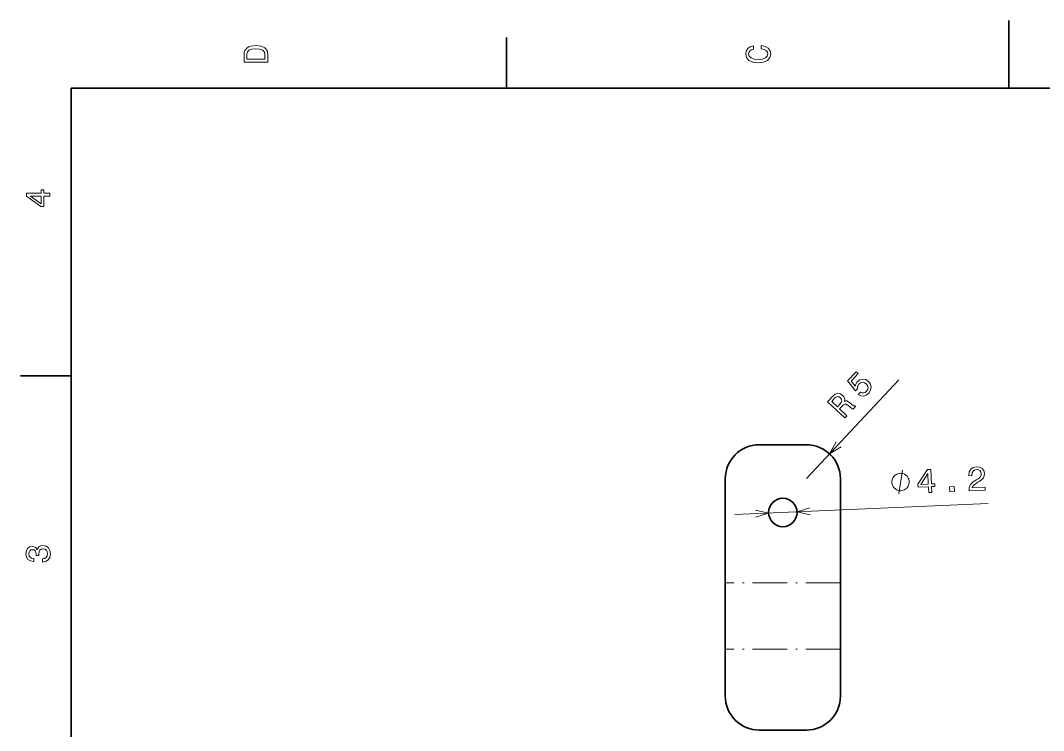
# Model space of a CAD drawing. Extents: x 0 to 297, y 0 to 210.
# Drawn here: x 2.5 to 153.6, y 105.1 to 210 of the extents above; entities that cross this region are included whole.
import ezdxf

# ---------------------------------------------------------------- set-up
doc = ezdxf.new("R2010")
doc.units = 0
doc.linetypes.add('DASHDOT', pattern=[18.5, 12, -3, 0.5, -3])

msp = doc.modelspace()

# ---------------------------------------------------------------- linework, layer by layer
at = {"color": 7, "lineweight": 35, "ltscale": 0.25}
msp.add_line((148.5, 200), (148.5, 210), dxfattribs=at)
at = {"color": 7, "lineweight": 35, "ltscale": 0.1875}
for p, q in [((74.300003, 200), (74.300003, 207.5)), ((10, 157.5), (2.5, 157.5))]:
    msp.add_line(p, q, dxfattribs=at)
at = {"color": 7, "lineweight": 35}
for p, q in [((287, 200), (10, 200)), ((10, 200), (10, 10))]:
    msp.add_line(p, q, dxfattribs=at)
at = {"color": 8, "lineweight": 13}
msp.add_line((118.627365, 142.303314), (132.284363, 156.91449), dxfattribs=at)
at = {"color": 7, "lineweight": 35, "ltscale": 0.175}
for p, q in [((118.627365, 147.303314), (111.627365, 147.303314)), ((118.627365, 105.159294), (111.627365, 105.159286))]:
    msp.add_line(p, q, dxfattribs=at)
at = {"color": 7, "lineweight": 35, "ltscale": 0.384901}
for p, q in [((106.627365, 142.303314), (106.627365, 126.907272)), ((123.627365, 126.90728), (123.627365, 142.303314))]:
    msp.add_line(p, q, dxfattribs=at)
at = {"color": 7, "lineweight": 13}
msp.add_line((108.033875, 136.999344), (145.458725, 138.603073), dxfattribs=at)
at = {"color": 7, "linetype": 'DASHDOT', "lineweight": 13, "ltscale": 0.425}
for p, q in [((123.627365, 126.90728), (106.627365, 126.907272)), ((123.627365, 117.119751), (106.627365, 117.119743))]:
    msp.add_line(p, q, dxfattribs=at)
at = {"color": 7, "lineweight": 35, "ltscale": 0.244688}
for p, q in [((106.627365, 117.119743), (106.627365, 126.907272)), ((123.627365, 117.119751), (123.627365, 126.90728))]:
    msp.add_line(p, q, dxfattribs=at)
at = {"color": 7, "lineweight": 35, "ltscale": 0.174011}
for p, q in [((106.627365, 110.159286), (106.627365, 117.119743)), ((123.627365, 110.159294), (123.627365, 117.119751))]:
    msp.add_line(p, q, dxfattribs=at)
at = {"color": 7, "lineweight": 13}
for points in [[(35.533215, 204.994965), (35.533215, 203.829971), (39.033215, 203.829971), (39.033215, 204.994965), (38.922264, 205.544678), (38.584366, 205.953171), (38.034657, 206.205338), (37.283215, 206.296112), (36.516644, 206.215424), (36.21405, 206.114563), (35.971977, 205.973343), (35.644165, 205.56485), (35.563473, 205.297562)], [(35.951801, 204.959656), (36.027451, 205.342941), (36.259438, 205.605194), (36.672985, 205.761536), (37.283215, 205.811966), (37.873272, 205.756485), (38.286816, 205.600143), (38.533936, 205.332855), (38.614628, 204.959656), (38.614628, 204.298996), (35.951801, 204.298996)], [(111.93206, 205.817017), (112.35569, 205.716141), (112.658287, 205.549713), (112.844887, 205.317734), (112.905403, 205.045395), (112.814629, 204.71759), (112.54229, 204.460388), (112.098488, 204.28891), (111.483215, 204.233429), (110.872986, 204.28891), (110.424141, 204.455338), (110.151802, 204.71254), (110.055984, 205.045395), (110.106415, 205.287476), (110.247627, 205.494247), (110.474571, 205.655624), (110.787247, 205.766571), (110.787247, 206.245682), (110.308144, 206.094391), (109.94503, 205.832138), (109.718086, 205.474075), (109.637398, 205.045395), (109.763474, 204.510818), (110.116501, 204.10231), (110.696472, 203.840057), (111.483215, 203.749283), (112.269958, 203.840057), (112.84993, 204.10231), (113.208, 204.510818), (113.329041, 205.045395), (113.233215, 205.51442), (112.965927, 205.892654), (112.527161, 206.159943), (111.93206, 206.301163)], [(6.833213, 184.02739), (6.833213, 184.481277), (5.965778, 184.481277), (5.965778, 184.98056), (5.56232, 184.98056), (5.56232, 184.481277), (3.408862, 184.481277), (3.408862, 184.022339), (5.521974, 182.489197), (5.965778, 182.489197), (5.965778, 184.02739)], [(5.56232, 182.912827), (3.993876, 184.02739), (5.56232, 184.02739)], [(136.668411, 140.228226), (137.121887, 140.24765), (137.084747, 141.114304), (137.583572, 141.135666), (137.566299, 141.538757), (137.067474, 141.51738), (136.975281, 143.668869), (136.516769, 143.649216), (135.0755, 141.472412), (135.094498, 141.029007), (136.631271, 141.094864)], [(142.62706, 140.483566), (145.030472, 140.586548), (145.011902, 141.019882), (143.11235, 140.938477), (143.208008, 141.179825), (143.380981, 141.384109), (143.924942, 141.765808), (144.215744, 141.929703), (144.539001, 142.160614), (144.765015, 142.422699), (144.888321, 142.7258), (144.92424, 143.065552), (144.82045, 143.485123), (144.569382, 143.807526), (144.19754, 144.003601), (143.725708, 144.059097), (143.245667, 143.952713), (142.888, 143.700134), (142.667389, 143.312088), (142.608139, 142.809814), (142.61116, 142.739273), (143.069672, 142.758926), (143.067947, 142.799225), (143.098618, 143.143799), (143.223862, 143.401566), (143.433609, 143.572083), (143.71843, 143.639816), (144.012833, 143.601944), (144.234894, 143.48526), (144.384399, 143.294815), (144.445358, 143.050079), (144.420029, 142.816788), (144.332703, 142.61618), (144.178818, 142.437958), (143.963593, 142.277298), (143.673218, 142.103333), (143.192825, 141.769775), (142.859421, 141.422333), (142.670105, 141.010391), (142.626404, 140.498672)], [(133.800659, 141.856949), (133.79567, 141.973495), (133.727402, 142.204117), (133.661621, 142.376465), (133.598343, 142.490524), (133.474289, 142.66037), (133.291962, 142.827713), (133.112137, 142.936783), (132.993073, 142.990067), (132.815735, 143.040863), (132.580124, 143.089157), (132.463562, 143.084152), (132.347, 143.079163), (132.116379, 143.010895), (131.944031, 142.945114), (131.829971, 142.881851), (131.660126, 142.757797), (131.492783, 142.575455), (131.383713, 142.39563), (131.330429, 142.276566), (131.279648, 142.099228), (131.231354, 141.863617), (131.236343, 141.747055), (131.241348, 141.630493), (131.309616, 141.399872), (131.375381, 141.227539), (131.43866, 141.113464), (131.562714, 140.943619), (131.745041, 140.776276), (131.924881, 140.667206), (132.04393, 140.613922), (132.221268, 140.563141), (132.456879, 140.514847), (132.573441, 140.519836), (132.690002, 140.524841), (132.920624, 140.593109), (133.092972, 140.658875), (133.207031, 140.722153), (133.376877, 140.846207), (133.54422, 141.028534), (133.65329, 141.208374), (133.706573, 141.327423), (133.75737, 141.504761), (133.805649, 141.740387)], [(135.500458, 141.450241), (136.546844, 143.064957), (136.613998, 141.497955)], [(139.776215, 140.361404), (140.471542, 140.39119), (140.439377, 141.141953), (139.744049, 141.112152)], [(5.73379, 129.979111), (5.769093, 129.979111), (6.253242, 130.059799), (6.616354, 130.296829), (6.848343, 130.670029), (6.934078, 131.164276), (6.848343, 131.688766), (6.626441, 132.082138), (6.273415, 132.334305), (5.819525, 132.425079), (5.521974, 132.384735), (5.279899, 132.273788), (5.0933, 132.092224), (4.957133, 131.850143), (4.684798, 132.177963), (4.251081, 132.293961), (3.857709, 132.218307), (3.560158, 132.00145), (3.373559, 131.648422), (3.307997, 131.164276), (3.388689, 130.710388), (3.610591, 130.362396), (3.963617, 130.135452), (4.432637, 130.059799), (4.46794, 130.059799), (4.46794, 130.508652), (4.145173, 130.548996), (3.913184, 130.680115), (3.771974, 130.891937), (3.721542, 131.189484), (3.761888, 131.451736), (3.867795, 131.643372), (4.039265, 131.759369), (4.271254, 131.804764), (4.518372, 131.759369), (4.684798, 131.638336), (4.785663, 131.426514), (4.815922, 131.139053), (4.810879, 130.942368), (5.209294, 130.942368), (5.199208, 131.189484), (5.244596, 131.507217), (5.365634, 131.744247), (5.56232, 131.885452), (5.819525, 131.935883), (6.112032, 131.880417), (6.328891, 131.734161), (6.465058, 131.502167), (6.510447, 131.194534), (6.460014, 130.876801), (6.308718, 130.644821), (6.066643, 130.498566), (5.73379, 130.443085)]]:
    msp.add_lwpolyline(points, close=True, dxfattribs=at)
at = {"color": 8, "lineweight": 13}
for points in [[(126.266388, 154.741745), (126.644272, 154.540421), (127.048813, 154.500549), (127.444138, 154.628082), (127.816231, 154.91539), (128.097733, 155.349487), (128.189255, 155.809296), (128.074066, 156.262131), (127.771057, 156.676514), (127.369865, 156.934143), (126.935608, 157.008698), (126.504158, 156.894226), (126.107475, 156.595383), (125.89341, 156.277725), (125.815254, 155.950394), (125.222702, 156.69754), (126.269608, 157.817596), (125.967484, 158.099976), (124.68985, 156.733078), (125.856293, 155.263123), (126.131798, 155.557877), (126.158371, 155.933426), (126.350571, 156.264618), (126.611504, 156.46254), (126.898148, 156.532867), (127.18544, 156.478348), (127.455437, 156.30191), (127.649666, 156.044434), (127.720001, 155.757782), (127.665474, 155.47049), (127.489044, 155.2005), (127.280731, 155.029327), (127.054802, 154.957474), (126.818848, 154.970917), (126.586655, 155.084396)], [(124.263359, 151.261978), (124.583626, 151.60463), (123.504105, 152.613663), (123.831261, 152.963669), (124.083382, 153.211243), (124.286484, 153.32515), (124.490723, 153.299927), (124.742538, 153.133591), (125.091347, 152.842072), (125.329391, 152.660995), (125.499672, 152.584671), (125.861267, 152.971542), (125.79126, 153.036972), (125.608894, 153.048645), (125.389755, 153.198257), (124.952995, 153.558167), (124.588654, 153.781357), (124.413651, 153.786163), (124.219673, 153.718948), (124.265312, 153.952423), (124.232788, 154.176117), (124.13266, 154.393967), (123.958054, 154.598587), (123.600349, 154.836288), (123.230484, 154.905869), (122.86319, 154.793564), (122.505356, 154.506729), (121.706398, 153.651962)], [(122.728989, 154.118225), (122.961166, 154.322311), (123.179245, 154.415298), (123.401184, 154.394241), (123.634819, 154.238007), (123.814072, 154.001419), (123.850044, 153.781403), (123.75795, 153.549942), (123.559418, 153.300598), (123.190933, 152.906372), (122.339844, 153.701889)]]:
    msp.add_lwpolyline(points, close=True, dxfattribs=at)
msp.add_lwpolyline([(122.982613, 147.720917), (122.041611, 145.956116), (123.738945, 147.013977)], dxfattribs=at)
at = {"color": 7, "lineweight": 13}
for points in [[(132.243744, 140.03862), (132.793259, 143.565384)], [(111.121368, 136.613541), (113.029289, 137.213409), (111.077049, 137.647858)], [(119.133362, 137.993088), (117.225441, 137.393219), (119.177681, 136.958771)]]:
    msp.add_lwpolyline(points, dxfattribs=at)
at = {"color": 7, "lineweight": 35}
msp.add_circle((115.127365, 137.303314), 2.1, dxfattribs=at)
for centre, start, end in [((111.627365, 142.303314), 90.000003, 179.999995), ((118.627365, 142.303314), 0, 90.000003), ((111.627365, 110.159286), 179.999995, 269.999997), ((118.627365, 110.159294), 269.999997, 0)]:
    msp.add_arc(centre, 5, start, end, dxfattribs=at)

doc.saveas('drawing.dxf')
